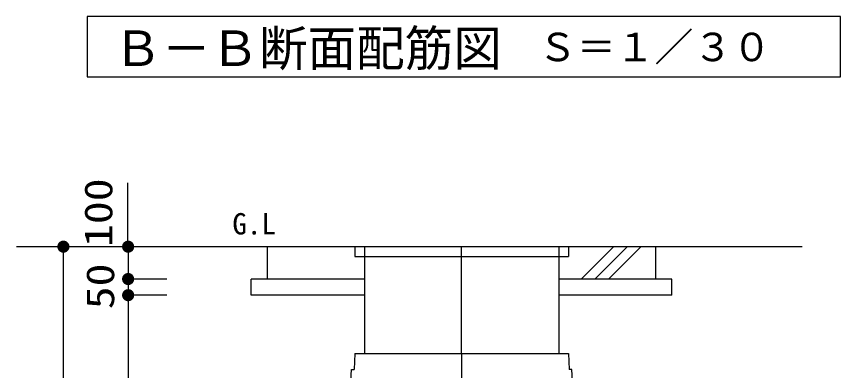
# Model space of a CAD drawing. Units: millimetres, scale not verified, with parts at other scales. Extents: x -8093 to 8093, y -5792 to 5792.
# Drawn here: x -817 to 1729, y -1412 to -318 of the extents above; entities that cross this region are included whole.
import ezdxf
from ezdxf.enums import TextEntityAlignment as Align

# ---------------------------------------------------------------- set-up
doc = ezdxf.new("R2010")
doc.units = ezdxf.units.MM
doc.header["$LTSCALE"] = 30
doc.linetypes.add('LONG_CHAIN', pattern=[21, 18, -1, 1, -1])
for name, color, linetype, lineweight in [('0-1_00クル-フ-0躯体', 3, 'Continuous', 25), ('0-2_00クル-フ-1機器', 2, 'Continuous', 25), ('0-4_00クル-フ-6寸法', 132, 'Continuous', 25)]:
    doc.layers.add(name, color=color, linetype=linetype, lineweight=lineweight)
doc.styles.add('ＭＳ ゴシック', font='')
doc.styles.get('ＭＳ ゴシック').set_extended_font_data('MS Gothic')

msp = doc.modelspace()

# ---------------------------------------------------------------- linework, layer by layer
at = {"layer": '0-1_00クル-フ-0躯体', "linetype": 'LONG_CHAIN'}
for q in [(558.34, -1029.3), (558.34, -2929.3)]:
    msp.add_line((558.34, -1359.3), q, dxfattribs=at)
at = {"layer": '0-1_00クル-フ-0躯体'}
msp.add_line((228.54, -1359.3), (225.92, -1409.3), dxfattribs=at)
msp.add_lwpolyline([(1729.12, -503.86), (1729.12, -317.55), (-599.04, -317.55), (-599.04, -503.86)], close=True, dxfattribs=at)
for points in [[(228.54, -1359.3), (888.13, -1359.3), (890.75, -1409.3)], [(211.06, -1535.52), (217.68, -1409.3), (225.92, -1409.3)], [(905.61, -1535.52), (899, -1409.3), (890.75, -1409.3)]]:
    msp.add_lwpolyline(points, dxfattribs=at)
at = {"layer": '0-2_00クル-フ-1機器'}
for p, q in [((1610.22, -1029.3), (-817.27, -1029.3)), ((-41.66, -1129.3), (-41.66, -1029.3)), ((228.34, -1029.3), (228.34, -1059.3)), ((258.34, -1029.3), (258.34, -1359.3)), ((858.34, -1029.3), (858.34, -1359.3)), ((888.34, -1029.3), (888.34, -1059.3)), ((927.35, -1129.3), (1027.35, -1029.3)), ((969.77, -1129.3), (1069.77, -1029.3)), ((1012.2, -1129.3), (1112.2, -1029.3)), ((1158.34, -1129.3), (1158.34, -1029.3)), ((228.34, -1059.3), (888.34, -1059.3)), ((258.34, -1129.3), (-91.66, -1129.3)), ((-91.66, -1179.3), (-91.66, -1129.3)), ((1208.34, -1129.3), (858.34, -1129.3)), ((1208.34, -1179.3), (1208.34, -1129.3)), ((258.34, -1179.3), (-91.66, -1179.3)), ((1208.34, -1179.3), (858.34, -1179.3))]:
    msp.add_line(p, q, dxfattribs=at)
at = {"layer": '0-4_00クル-フ-6寸法', "color": 4}
for p, q in [((-473.28, -1029.3), (-473.28, -831.5)), ((-552.22, -1029.3), (-672.22, -1029.3)), ((-672.22, -3129.3), (-672.22, -1029.3)), ((-352.22, -1029.3), (-472.22, -1029.3)), ((-472.22, -1029.3), (-472.22, -1129.3)), ((-352.22, -1129.3), (-472.22, -1129.3)), ((-352.22, -1129.3), (-472.22, -1129.3)), ((-472.22, -1129.3), (-472.22, -1179.3)), ((-352.22, -1179.3), (-472.22, -1179.3)), ((-352.22, -1179.3), (-472.22, -1179.3)), ((-472.22, -1179.3), (-472.22, -2879.3))]:
    msp.add_line(p, q, dxfattribs=at)
at = {"layer": '0-4_00クル-フ-6寸法'}
for points in [[(-672.22, -1029.3), (-688.05, -1019.25), (-686.67, -1017.35)], [(-672.22, -1029.3), (-686.67, -1017.35), (-685.06, -1015.63)], [(-672.22, -1029.3), (-685.06, -1015.63), (-683.24, -1014.13)], [(-672.22, -1029.3), (-683.24, -1014.13), (-681.26, -1012.87)], [(-672.22, -1029.3), (-681.26, -1012.87), (-679.13, -1011.87)], [(-672.22, -1029.3), (-679.13, -1011.87), (-676.89, -1011.14)], [(-672.22, -1029.3), (-676.89, -1011.14), (-674.57, -1010.7)], [(-672.22, -1029.3), (-674.57, -1010.7), (-672.22, -1010.55)], [(-672.22, -1029.3), (-672.22, -1010.55), (-669.87, -1010.7)], [(-672.22, -1029.3), (-669.87, -1010.7), (-667.56, -1011.14)], [(-672.22, -1029.3), (-667.56, -1011.14), (-665.32, -1011.87)], [(-672.22, -1029.3), (-665.32, -1011.87), (-663.19, -1012.87)], [(-672.22, -1029.3), (-663.19, -1012.87), (-661.2, -1014.13)], [(-672.22, -1029.3), (-661.2, -1014.13), (-659.39, -1015.63)], [(-672.22, -1029.3), (-659.39, -1015.63), (-657.78, -1017.35)], [(-672.22, -1029.3), (-657.78, -1017.35), (-656.39, -1019.25)], [(-472.22, -1029.3), (-488.05, -1019.25), (-486.67, -1017.35)], [(-472.22, -1029.3), (-486.67, -1017.35), (-485.06, -1015.63)], [(-472.22, -1029.3), (-485.06, -1015.63), (-483.24, -1014.13)], [(-472.22, -1029.3), (-483.24, -1014.13), (-481.26, -1012.87)], [(-472.22, -1029.3), (-481.26, -1012.87), (-479.13, -1011.87)], [(-472.22, -1029.3), (-479.13, -1011.87), (-476.89, -1011.14)], [(-472.22, -1029.3), (-476.89, -1011.14), (-474.57, -1010.7)], [(-472.22, -1029.3), (-474.57, -1010.7), (-472.22, -1010.55)], [(-472.22, -1029.3), (-472.22, -1010.55), (-469.87, -1010.7)], [(-472.22, -1029.3), (-469.87, -1010.7), (-467.56, -1011.14)], [(-472.22, -1029.3), (-467.56, -1011.14), (-465.32, -1011.87)], [(-472.22, -1029.3), (-465.32, -1011.87), (-463.19, -1012.87)], [(-472.22, -1029.3), (-463.19, -1012.87), (-461.2, -1014.13)], [(-472.22, -1029.3), (-461.2, -1014.13), (-459.39, -1015.63)], [(-472.22, -1029.3), (-459.39, -1015.63), (-457.78, -1017.35)], [(-472.22, -1029.3), (-457.78, -1017.35), (-456.39, -1019.25)], [(-672.22, -1029.3), (-690.94, -1028.12), (-690.64, -1025.79)], [(-672.22, -1029.3), (-690.94, -1030.48), (-690.94, -1028.12)], [(-672.22, -1029.3), (-690.64, -1032.81), (-690.94, -1030.48)], [(-672.22, -1029.3), (-690.64, -1025.79), (-690.06, -1023.51)], [(-672.22, -1029.3), (-690.06, -1035.09), (-690.64, -1032.81)], [(-672.22, -1029.3), (-690.06, -1023.51), (-689.19, -1021.32)], [(-672.22, -1029.3), (-689.19, -1037.28), (-690.06, -1035.09)], [(-672.22, -1029.3), (-689.19, -1021.32), (-688.05, -1019.25)], [(-672.22, -1029.3), (-688.05, -1039.35), (-689.19, -1037.28)], [(-672.22, -1029.3), (-686.67, -1041.25), (-688.05, -1039.35)], [(-672.22, -1029.3), (-685.06, -1042.97), (-686.67, -1041.25)], [(-672.22, -1029.3), (-683.24, -1044.47), (-685.06, -1042.97)], [(-672.22, -1029.3), (-681.26, -1045.73), (-683.24, -1044.47)], [(-672.22, -1029.3), (-679.13, -1046.73), (-681.26, -1045.73)], [(-672.22, -1029.3), (-676.89, -1047.46), (-679.13, -1046.73)], [(-672.22, -1029.3), (-674.57, -1047.9), (-676.89, -1047.46)], [(-672.22, -1029.3), (-672.22, -1048.05), (-674.57, -1047.9)], [(-672.22, -1029.3), (-656.39, -1019.25), (-655.26, -1021.32)], [(-672.22, -1029.3), (-655.26, -1021.32), (-654.39, -1023.51)], [(-672.22, -1029.3), (-654.39, -1023.51), (-653.8, -1025.79)], [(-672.22, -1029.3), (-653.8, -1025.79), (-653.51, -1028.12)], [(-672.22, -1029.3), (-653.51, -1028.12), (-653.51, -1030.48)], [(-672.22, -1029.3), (-669.87, -1047.9), (-672.22, -1048.05)], [(-672.22, -1029.3), (-667.56, -1047.46), (-669.87, -1047.9)], [(-672.22, -1029.3), (-665.32, -1046.73), (-667.56, -1047.46)], [(-672.22, -1029.3), (-663.19, -1045.73), (-665.32, -1046.73)], [(-672.22, -1029.3), (-661.2, -1044.47), (-663.19, -1045.73)], [(-672.22, -1029.3), (-659.39, -1042.97), (-661.2, -1044.47)], [(-672.22, -1029.3), (-657.78, -1041.25), (-659.39, -1042.97)], [(-672.22, -1029.3), (-656.39, -1039.35), (-657.78, -1041.25)], [(-672.22, -1029.3), (-655.26, -1037.28), (-656.39, -1039.35)], [(-672.22, -1029.3), (-654.39, -1035.09), (-655.26, -1037.28)], [(-672.22, -1029.3), (-653.8, -1032.81), (-654.39, -1035.09)], [(-672.22, -1029.3), (-653.51, -1030.48), (-653.8, -1032.81)], [(-472.22, -1029.3), (-490.94, -1028.12), (-490.64, -1025.79)], [(-472.22, -1029.3), (-490.94, -1030.48), (-490.94, -1028.12)], [(-472.22, -1029.3), (-490.64, -1032.81), (-490.94, -1030.48)], [(-472.22, -1029.3), (-490.64, -1025.79), (-490.06, -1023.51)], [(-472.22, -1029.3), (-490.06, -1035.09), (-490.64, -1032.81)], [(-472.22, -1029.3), (-490.06, -1023.51), (-489.19, -1021.32)], [(-472.22, -1029.3), (-489.19, -1037.28), (-490.06, -1035.09)], [(-472.22, -1029.3), (-489.19, -1021.32), (-488.05, -1019.25)], [(-472.22, -1029.3), (-488.05, -1039.35), (-489.19, -1037.28)], [(-472.22, -1029.3), (-486.67, -1041.25), (-488.05, -1039.35)], [(-472.22, -1029.3), (-485.06, -1042.97), (-486.67, -1041.25)], [(-472.22, -1029.3), (-483.24, -1044.47), (-485.06, -1042.97)], [(-472.22, -1029.3), (-481.26, -1045.73), (-483.24, -1044.47)], [(-472.22, -1029.3), (-479.13, -1046.73), (-481.26, -1045.73)], [(-472.22, -1029.3), (-476.89, -1047.46), (-479.13, -1046.73)], [(-472.22, -1029.3), (-474.57, -1047.9), (-476.89, -1047.46)], [(-472.22, -1029.3), (-472.22, -1048.05), (-474.57, -1047.9)], [(-472.22, -1029.3), (-456.39, -1019.25), (-455.26, -1021.32)], [(-472.22, -1029.3), (-455.26, -1021.32), (-454.39, -1023.51)], [(-472.22, -1029.3), (-454.39, -1023.51), (-453.8, -1025.79)], [(-472.22, -1029.3), (-453.8, -1025.79), (-453.51, -1028.12)], [(-472.22, -1029.3), (-453.51, -1028.12), (-453.51, -1030.48)], [(-472.22, -1029.3), (-469.87, -1047.9), (-472.22, -1048.05)], [(-472.22, -1029.3), (-467.56, -1047.46), (-469.87, -1047.9)], [(-472.22, -1029.3), (-465.32, -1046.73), (-467.56, -1047.46)], [(-472.22, -1029.3), (-463.19, -1045.73), (-465.32, -1046.73)], [(-472.22, -1029.3), (-461.2, -1044.47), (-463.19, -1045.73)], [(-472.22, -1029.3), (-459.39, -1042.97), (-461.2, -1044.47)], [(-472.22, -1029.3), (-457.78, -1041.25), (-459.39, -1042.97)], [(-472.22, -1029.3), (-456.39, -1039.35), (-457.78, -1041.25)], [(-472.22, -1029.3), (-455.26, -1037.28), (-456.39, -1039.35)], [(-472.22, -1029.3), (-454.39, -1035.09), (-455.26, -1037.28)], [(-472.22, -1029.3), (-453.8, -1032.81), (-454.39, -1035.09)], [(-472.22, -1029.3), (-453.51, -1030.48), (-453.8, -1032.81)], [(-472.22, -1129.3), (-489.19, -1121.32), (-488.05, -1119.25)], [(-472.22, -1129.3), (-489.19, -1121.32), (-488.05, -1119.25)], [(-472.22, -1129.3), (-488.05, -1119.25), (-486.67, -1117.35)], [(-472.22, -1129.3), (-488.05, -1119.25), (-486.67, -1117.35)], [(-472.22, -1129.3), (-486.67, -1117.35), (-485.06, -1115.63)], [(-472.22, -1129.3), (-486.67, -1117.35), (-485.06, -1115.63)], [(-472.22, -1129.3), (-485.06, -1115.63), (-483.24, -1114.13)], [(-472.22, -1129.3), (-485.06, -1115.63), (-483.24, -1114.13)], [(-472.22, -1129.3), (-483.24, -1114.13), (-481.26, -1112.87)], [(-472.22, -1129.3), (-483.24, -1114.13), (-481.26, -1112.87)], [(-472.22, -1129.3), (-481.26, -1112.87), (-479.13, -1111.87)], [(-472.22, -1129.3), (-481.26, -1112.87), (-479.13, -1111.87)], [(-472.22, -1129.3), (-479.13, -1111.87), (-476.89, -1111.14)], [(-472.22, -1129.3), (-479.13, -1111.87), (-476.89, -1111.14)], [(-472.22, -1129.3), (-476.89, -1111.14), (-474.57, -1110.7)], [(-472.22, -1129.3), (-476.89, -1111.14), (-474.57, -1110.7)], [(-472.22, -1129.3), (-474.57, -1110.7), (-472.22, -1110.55)], [(-472.22, -1129.3), (-474.57, -1110.7), (-472.22, -1110.55)], [(-472.22, -1129.3), (-472.22, -1110.55), (-469.87, -1110.7)], [(-472.22, -1129.3), (-472.22, -1110.55), (-469.87, -1110.7)], [(-472.22, -1129.3), (-469.87, -1110.7), (-467.56, -1111.14)], [(-472.22, -1129.3), (-469.87, -1110.7), (-467.56, -1111.14)], [(-472.22, -1129.3), (-467.56, -1111.14), (-465.32, -1111.87)], [(-472.22, -1129.3), (-467.56, -1111.14), (-465.32, -1111.87)], [(-472.22, -1129.3), (-465.32, -1111.87), (-463.19, -1112.87)], [(-472.22, -1129.3), (-465.32, -1111.87), (-463.19, -1112.87)], [(-472.22, -1129.3), (-463.19, -1112.87), (-461.2, -1114.13)], [(-472.22, -1129.3), (-463.19, -1112.87), (-461.2, -1114.13)], [(-472.22, -1129.3), (-461.2, -1114.13), (-459.39, -1115.63)], [(-472.22, -1129.3), (-461.2, -1114.13), (-459.39, -1115.63)], [(-472.22, -1129.3), (-459.39, -1115.63), (-457.78, -1117.35)], [(-472.22, -1129.3), (-459.39, -1115.63), (-457.78, -1117.35)], [(-472.22, -1129.3), (-457.78, -1117.35), (-456.39, -1119.25)], [(-472.22, -1129.3), (-457.78, -1117.35), (-456.39, -1119.25)], [(-472.22, -1129.3), (-456.39, -1119.25), (-455.26, -1121.32)], [(-472.22, -1129.3), (-456.39, -1119.25), (-455.26, -1121.32)], [(-472.22, -1129.3), (-490.94, -1128.12), (-490.64, -1125.79)], [(-472.22, -1129.3), (-490.94, -1128.12), (-490.64, -1125.79)], [(-472.22, -1129.3), (-490.94, -1130.48), (-490.94, -1128.12)], [(-472.22, -1129.3), (-490.94, -1130.48), (-490.94, -1128.12)], [(-472.22, -1129.3), (-490.64, -1132.81), (-490.94, -1130.48)], [(-472.22, -1129.3), (-490.64, -1132.81), (-490.94, -1130.48)], [(-472.22, -1129.3), (-490.64, -1125.79), (-490.06, -1123.51)], [(-472.22, -1129.3), (-490.64, -1125.79), (-490.06, -1123.51)], [(-472.22, -1129.3), (-490.06, -1135.09), (-490.64, -1132.81)], [(-472.22, -1129.3), (-490.06, -1135.09), (-490.64, -1132.81)], [(-472.22, -1129.3), (-490.06, -1123.51), (-489.19, -1121.32)], [(-472.22, -1129.3), (-490.06, -1123.51), (-489.19, -1121.32)], [(-472.22, -1129.3), (-489.19, -1137.28), (-490.06, -1135.09)], [(-472.22, -1129.3), (-489.19, -1137.28), (-490.06, -1135.09)], [(-472.22, -1129.3), (-488.05, -1139.35), (-489.19, -1137.28)], [(-472.22, -1129.3), (-488.05, -1139.35), (-489.19, -1137.28)], [(-472.22, -1129.3), (-486.67, -1141.25), (-488.05, -1139.35)], [(-472.22, -1129.3), (-486.67, -1141.25), (-488.05, -1139.35)], [(-472.22, -1129.3), (-485.06, -1142.97), (-486.67, -1141.25)], [(-472.22, -1129.3), (-485.06, -1142.97), (-486.67, -1141.25)], [(-472.22, -1129.3), (-483.24, -1144.47), (-485.06, -1142.97)], [(-472.22, -1129.3), (-483.24, -1144.47), (-485.06, -1142.97)], [(-472.22, -1129.3), (-481.26, -1145.73), (-483.24, -1144.47)], [(-472.22, -1129.3), (-481.26, -1145.73), (-483.24, -1144.47)], [(-472.22, -1129.3), (-479.13, -1146.73), (-481.26, -1145.73)], [(-472.22, -1129.3), (-479.13, -1146.73), (-481.26, -1145.73)], [(-472.22, -1129.3), (-476.89, -1147.46), (-479.13, -1146.73)], [(-472.22, -1129.3), (-476.89, -1147.46), (-479.13, -1146.73)], [(-472.22, -1129.3), (-474.57, -1147.9), (-476.89, -1147.46)], [(-472.22, -1129.3), (-474.57, -1147.9), (-476.89, -1147.46)], [(-472.22, -1129.3), (-472.22, -1148.05), (-474.57, -1147.9)], [(-472.22, -1129.3), (-472.22, -1148.05), (-474.57, -1147.9)], [(-472.22, -1129.3), (-455.26, -1121.32), (-454.39, -1123.51)], [(-472.22, -1129.3), (-455.26, -1121.32), (-454.39, -1123.51)], [(-472.22, -1129.3), (-454.39, -1123.51), (-453.8, -1125.79)], [(-472.22, -1129.3), (-454.39, -1123.51), (-453.8, -1125.79)], [(-472.22, -1129.3), (-453.8, -1125.79), (-453.51, -1128.12)], [(-472.22, -1129.3), (-453.8, -1125.79), (-453.51, -1128.12)], [(-472.22, -1129.3), (-453.51, -1128.12), (-453.51, -1130.48)], [(-472.22, -1129.3), (-453.51, -1128.12), (-453.51, -1130.48)], [(-472.22, -1129.3), (-469.87, -1147.9), (-472.22, -1148.05)], [(-472.22, -1129.3), (-467.56, -1147.46), (-469.87, -1147.9)], [(-472.22, -1129.3), (-465.32, -1146.73), (-467.56, -1147.46)], [(-472.22, -1129.3), (-463.19, -1145.73), (-465.32, -1146.73)], [(-472.22, -1129.3), (-461.2, -1144.47), (-463.19, -1145.73)], [(-472.22, -1129.3), (-459.39, -1142.97), (-461.2, -1144.47)], [(-472.22, -1129.3), (-457.78, -1141.25), (-459.39, -1142.97)], [(-472.22, -1129.3), (-456.39, -1139.35), (-457.78, -1141.25)], [(-472.22, -1129.3), (-455.26, -1137.28), (-456.39, -1139.35)], [(-472.22, -1129.3), (-454.39, -1135.09), (-455.26, -1137.28)], [(-472.22, -1129.3), (-453.8, -1132.81), (-454.39, -1135.09)], [(-472.22, -1129.3), (-453.51, -1130.48), (-453.8, -1132.81)], [(-472.22, -1129.3), (-469.87, -1147.9), (-472.22, -1148.05)], [(-472.22, -1129.3), (-467.56, -1147.46), (-469.87, -1147.9)], [(-472.22, -1129.3), (-465.32, -1146.73), (-467.56, -1147.46)], [(-472.22, -1129.3), (-463.19, -1145.73), (-465.32, -1146.73)], [(-472.22, -1129.3), (-461.2, -1144.47), (-463.19, -1145.73)], [(-472.22, -1129.3), (-459.39, -1142.97), (-461.2, -1144.47)], [(-472.22, -1129.3), (-457.78, -1141.25), (-459.39, -1142.97)], [(-472.22, -1129.3), (-456.39, -1139.35), (-457.78, -1141.25)], [(-472.22, -1129.3), (-455.26, -1137.28), (-456.39, -1139.35)], [(-472.22, -1129.3), (-454.39, -1135.09), (-455.26, -1137.28)], [(-472.22, -1129.3), (-453.8, -1132.81), (-454.39, -1135.09)], [(-472.22, -1129.3), (-453.51, -1130.48), (-453.8, -1132.81)], [(-472.22, -1179.3), (-490.06, -1173.51), (-489.19, -1171.32)], [(-472.22, -1179.3), (-490.06, -1173.51), (-489.19, -1171.32)], [(-472.22, -1179.3), (-489.19, -1171.32), (-488.05, -1169.25)], [(-472.22, -1179.3), (-489.19, -1171.32), (-488.05, -1169.25)], [(-472.22, -1179.3), (-488.05, -1169.25), (-486.67, -1167.35)], [(-472.22, -1179.3), (-488.05, -1169.25), (-486.67, -1167.35)], [(-472.22, -1179.3), (-486.67, -1167.35), (-485.06, -1165.63)], [(-472.22, -1179.3), (-486.67, -1167.35), (-485.06, -1165.63)], [(-472.22, -1179.3), (-485.06, -1165.63), (-483.24, -1164.13)], [(-472.22, -1179.3), (-485.06, -1165.63), (-483.24, -1164.13)], [(-472.22, -1179.3), (-483.24, -1164.13), (-481.26, -1162.87)], [(-472.22, -1179.3), (-483.24, -1164.13), (-481.26, -1162.87)], [(-472.22, -1179.3), (-481.26, -1162.87), (-479.13, -1161.87)], [(-472.22, -1179.3), (-481.26, -1162.87), (-479.13, -1161.87)], [(-472.22, -1179.3), (-479.13, -1161.87), (-476.89, -1161.14)], [(-472.22, -1179.3), (-479.13, -1161.87), (-476.89, -1161.14)], [(-472.22, -1179.3), (-476.89, -1161.14), (-474.57, -1160.7)], [(-472.22, -1179.3), (-476.89, -1161.14), (-474.57, -1160.7)], [(-472.22, -1179.3), (-474.57, -1160.7), (-472.22, -1160.55)], [(-472.22, -1179.3), (-474.57, -1160.7), (-472.22, -1160.55)], [(-472.22, -1179.3), (-472.22, -1160.55), (-469.87, -1160.7)], [(-472.22, -1179.3), (-472.22, -1160.55), (-469.87, -1160.7)], [(-472.22, -1179.3), (-469.87, -1160.7), (-467.56, -1161.14)], [(-472.22, -1179.3), (-469.87, -1160.7), (-467.56, -1161.14)], [(-472.22, -1179.3), (-467.56, -1161.14), (-465.32, -1161.87)], [(-472.22, -1179.3), (-467.56, -1161.14), (-465.32, -1161.87)], [(-472.22, -1179.3), (-465.32, -1161.87), (-463.19, -1162.87)], [(-472.22, -1179.3), (-465.32, -1161.87), (-463.19, -1162.87)], [(-472.22, -1179.3), (-463.19, -1162.87), (-461.2, -1164.13)], [(-472.22, -1179.3), (-463.19, -1162.87), (-461.2, -1164.13)], [(-472.22, -1179.3), (-461.2, -1164.13), (-459.39, -1165.63)], [(-472.22, -1179.3), (-461.2, -1164.13), (-459.39, -1165.63)], [(-472.22, -1179.3), (-459.39, -1165.63), (-457.78, -1167.35)], [(-472.22, -1179.3), (-459.39, -1165.63), (-457.78, -1167.35)], [(-472.22, -1179.3), (-457.78, -1167.35), (-456.39, -1169.25)], [(-472.22, -1179.3), (-457.78, -1167.35), (-456.39, -1169.25)], [(-472.22, -1179.3), (-456.39, -1169.25), (-455.26, -1171.32)], [(-472.22, -1179.3), (-456.39, -1169.25), (-455.26, -1171.32)], [(-472.22, -1179.3), (-455.26, -1171.32), (-454.39, -1173.51)], [(-472.22, -1179.3), (-455.26, -1171.32), (-454.39, -1173.51)], [(-472.22, -1179.3), (-490.94, -1178.12), (-490.64, -1175.79)], [(-472.22, -1179.3), (-490.94, -1178.12), (-490.64, -1175.79)], [(-472.22, -1179.3), (-490.94, -1180.48), (-490.94, -1178.12)], [(-472.22, -1179.3), (-490.94, -1180.48), (-490.94, -1178.12)], [(-472.22, -1179.3), (-490.64, -1182.81), (-490.94, -1180.48)], [(-472.22, -1179.3), (-490.64, -1182.81), (-490.94, -1180.48)], [(-472.22, -1179.3), (-490.64, -1175.79), (-490.06, -1173.51)], [(-472.22, -1179.3), (-490.64, -1175.79), (-490.06, -1173.51)], [(-472.22, -1179.3), (-490.06, -1185.09), (-490.64, -1182.81)], [(-472.22, -1179.3), (-490.06, -1185.09), (-490.64, -1182.81)], [(-472.22, -1179.3), (-489.19, -1187.28), (-490.06, -1185.09)], [(-472.22, -1179.3), (-489.19, -1187.28), (-490.06, -1185.09)], [(-472.22, -1179.3), (-488.05, -1189.35), (-489.19, -1187.28)], [(-472.22, -1179.3), (-488.05, -1189.35), (-489.19, -1187.28)], [(-472.22, -1179.3), (-486.67, -1191.25), (-488.05, -1189.35)], [(-472.22, -1179.3), (-486.67, -1191.25), (-488.05, -1189.35)], [(-472.22, -1179.3), (-485.06, -1192.97), (-486.67, -1191.25)], [(-472.22, -1179.3), (-485.06, -1192.97), (-486.67, -1191.25)], [(-472.22, -1179.3), (-483.24, -1194.47), (-485.06, -1192.97)], [(-472.22, -1179.3), (-483.24, -1194.47), (-485.06, -1192.97)], [(-472.22, -1179.3), (-481.26, -1195.73), (-483.24, -1194.47)], [(-472.22, -1179.3), (-481.26, -1195.73), (-483.24, -1194.47)], [(-472.22, -1179.3), (-479.13, -1196.73), (-481.26, -1195.73)], [(-472.22, -1179.3), (-479.13, -1196.73), (-481.26, -1195.73)], [(-472.22, -1179.3), (-476.89, -1197.46), (-479.13, -1196.73)], [(-472.22, -1179.3), (-476.89, -1197.46), (-479.13, -1196.73)], [(-472.22, -1179.3), (-474.57, -1197.9), (-476.89, -1197.46)], [(-472.22, -1179.3), (-474.57, -1197.9), (-476.89, -1197.46)], [(-472.22, -1179.3), (-472.22, -1198.05), (-474.57, -1197.9)], [(-472.22, -1179.3), (-472.22, -1198.05), (-474.57, -1197.9)], [(-472.22, -1179.3), (-454.39, -1173.51), (-453.8, -1175.79)], [(-472.22, -1179.3), (-454.39, -1173.51), (-453.8, -1175.79)], [(-472.22, -1179.3), (-453.8, -1175.79), (-453.51, -1178.12)], [(-472.22, -1179.3), (-453.8, -1175.79), (-453.51, -1178.12)], [(-472.22, -1179.3), (-453.51, -1178.12), (-453.51, -1180.48)], [(-472.22, -1179.3), (-453.51, -1178.12), (-453.51, -1180.48)], [(-472.22, -1179.3), (-469.87, -1197.9), (-472.22, -1198.05)], [(-472.22, -1179.3), (-467.56, -1197.46), (-469.87, -1197.9)], [(-472.22, -1179.3), (-465.32, -1196.73), (-467.56, -1197.46)], [(-472.22, -1179.3), (-463.19, -1195.73), (-465.32, -1196.73)], [(-472.22, -1179.3), (-461.2, -1194.47), (-463.19, -1195.73)], [(-472.22, -1179.3), (-459.39, -1192.97), (-461.2, -1194.47)], [(-472.22, -1179.3), (-457.78, -1191.25), (-459.39, -1192.97)], [(-472.22, -1179.3), (-456.39, -1189.35), (-457.78, -1191.25)], [(-472.22, -1179.3), (-455.26, -1187.28), (-456.39, -1189.35)], [(-472.22, -1179.3), (-454.39, -1185.09), (-455.26, -1187.28)], [(-472.22, -1179.3), (-453.8, -1182.81), (-454.39, -1185.09)], [(-472.22, -1179.3), (-453.51, -1180.48), (-453.8, -1182.81)], [(-472.22, -1179.3), (-469.87, -1197.9), (-472.22, -1198.05)], [(-472.22, -1179.3), (-467.56, -1197.46), (-469.87, -1197.9)], [(-472.22, -1179.3), (-465.32, -1196.73), (-467.56, -1197.46)], [(-472.22, -1179.3), (-463.19, -1195.73), (-465.32, -1196.73)], [(-472.22, -1179.3), (-461.2, -1194.47), (-463.19, -1195.73)], [(-472.22, -1179.3), (-459.39, -1192.97), (-461.2, -1194.47)], [(-472.22, -1179.3), (-457.78, -1191.25), (-459.39, -1192.97)], [(-472.22, -1179.3), (-456.39, -1189.35), (-457.78, -1191.25)], [(-472.22, -1179.3), (-455.26, -1187.28), (-456.39, -1189.35)], [(-472.22, -1179.3), (-454.39, -1185.09), (-455.26, -1187.28)], [(-472.22, -1179.3), (-453.8, -1182.81), (-454.39, -1185.09)], [(-472.22, -1179.3), (-453.51, -1180.48), (-453.8, -1182.81)]]:
    msp.add_solid(points, dxfattribs=at)

# ---------------------------------------------------------------- texts
at = {"layer": '0-1_00クル-フ-0躯体', "color": 4, "style": 'ＭＳ ゴシック'}
for s, height, p in [('Ｂ－Ｂ断面配筋図', 110, (-517.79, -503.83)), ('Ｓ＝１／３０', 87.98, (794.59, -482.16))]:
    msp.add_text(s, height=height, dxfattribs=at).set_placement(p, align=Align.BOTTOM_LEFT)
at = {"layer": '0-2_00クル-フ-1機器', "color": 4, "style": 'ＭＳ ゴシック'}
msp.add_text('G.L', height=65.98, dxfattribs=at).set_placement((-150.11, -1011.31), align=Align.BOTTOM_LEFT)
at = {"layer": '0-4_00クル-フ-6寸法', "color": 3, "style": 'ＭＳ ゴシック', "width": 1.2}
for s, p in [('100', (-495.01, -1030.36)), ('50', (-489.32, -1222.87))]:
    msp.add_text(s, height=86.66, rotation=90, dxfattribs=at).set_placement(p, align=Align.BOTTOM_LEFT)

doc.saveas('drawing.dxf')
